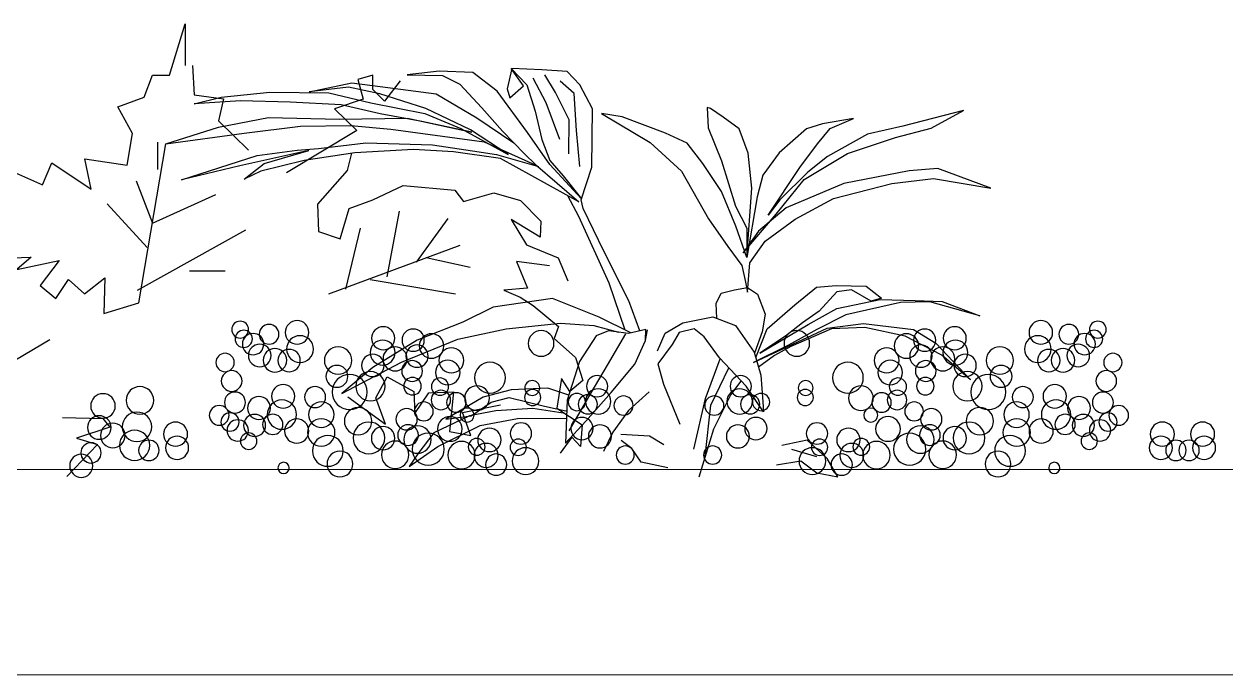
# Model space of a CAD drawing. Header units: millimetres. Extents: x 224.49 to 232.8, y 170.44 to 178.39.
# Drawn here: x 226.466 to 228.219, y 173.245 to 174.195 of the extents above; entities that cross this region are included whole.
import ezdxf

# ---------------------------------------------------------------- set-up
doc = ezdxf.new("R2010")
doc.units = ezdxf.units.MM
doc.layers.add('PROIEZIONI', color=145, linetype='Continuous', lineweight=13)
doc.layers.add('VEGETAZIONE', color=94, linetype='Continuous')

msp = doc.modelspace()

# ---------------------------------------------------------------- linework, layer by layer
at = {"layer": 'PROIEZIONI'}
msp.add_line((224.6282, 173.5447), (230.7596, 173.5447), dxfattribs=at)
at = {"layer": 'PROIEZIONI', "color": 5}
msp.add_line((224.4916, 173.2447), (230.8936, 173.2447), dxfattribs=at)
at = {"layer": 'VEGETAZIONE'}
for p, q in [((226.6782, 174.12), (226.7012, 174.1947)), ((226.7012, 174.1947), (226.7012, 174.1339)), ((226.6413, 174.0879), (226.6533, 174.12)), ((226.6533, 174.12), (226.6782, 174.12)), ((226.7119, 174.1339), (226.7142, 174.0914)), ((226.9746, 174.1198), (226.9529, 174.1135)), ((226.9746, 174.0993), (226.9746, 174.1198)), ((227.0714, 174.126), (227.0247, 174.1203)), ((227.0247, 174.1203), (227.0765, 174.1197)), ((227.1209, 174.1238), (227.0714, 174.126)), ((227.0765, 174.1197), (227.1015, 174.1071)), ((227.1561, 174.0965), (227.1209, 174.1238)), ((227.1777, 174.1297), (227.1708, 174.1002)), ((227.1947, 174.1047), (227.1767, 174.1297)), ((227.1767, 174.1297), (227.1996, 174.1059)), ((227.2215, 174.1279), (227.1777, 174.1297)), ((227.2585, 174.1255), (227.2215, 174.1279)), ((227.2411, 174.0947), (227.2256, 174.1204)), ((227.277, 174.1057), (227.2585, 174.1255)), ((226.882, 174.0955), (226.9443, 174.1087)), ((226.9395, 174.1027), (226.882, 174.0955)), ((226.9849, 174.0927), (226.9395, 174.1027)), ((226.9443, 174.1087), (226.9856, 174.1033)), ((226.9529, 174.1135), (226.9607, 174.0851)), ((226.9856, 174.1033), (227.0673, 174.0926)), ((227.0149, 174.1119), (226.9917, 174.0819)), ((227.1015, 174.1071), (227.1336, 174.0722)), ((227.1745, 174.0868), (227.1947, 174.1047)), ((227.1996, 174.1059), (227.2114, 174.0673)), ((227.2276, 174.0797), (227.2086, 174.1155)), ((227.2684, 174.0932), (227.2482, 174.1112)), ((227.2953, 174.0707), (227.277, 174.1057)), ((226.6029, 174.0738), (226.6413, 174.0879)), ((226.7142, 174.0914), (226.7568, 174.0854)), ((226.7142, 174.0781), (226.7537, 174.088)), ((226.7568, 174.0854), (226.7498, 174.0534)), ((226.7537, 174.088), (226.8244, 174.0954)), ((226.8244, 174.0954), (226.9108, 174.0942)), ((226.9108, 174.0942), (226.9721, 174.0796)), ((226.9607, 174.0851), (226.9188, 174.0708)), ((226.9917, 174.0819), (226.9746, 174.0993)), ((227.0522, 174.0712), (226.9849, 174.0927)), ((227.0673, 174.0926), (227.1267, 174.058)), ((227.2006, 174.0366), (227.1561, 174.0965)), ((227.1708, 174.1002), (227.1745, 174.0868)), ((227.2611, 174.0549), (227.2411, 174.0947)), ((227.2721, 174.0391), (227.2684, 174.0932)), ((226.6243, 174.0347), (226.6029, 174.0738)), ((226.7819, 174.0825), (226.7142, 174.0781)), ((226.8544, 174.0805), (226.7819, 174.0825)), ((226.9286, 174.0767), (226.8544, 174.0805)), ((226.9188, 174.0708), (226.9514, 174.0392)), ((226.9856, 174.0638), (226.9286, 174.0767)), ((226.9721, 174.0796), (227.0508, 174.0641)), ((227.1172, 174.0402), (227.0522, 174.0712)), ((227.1336, 174.0722), (227.1641, 174.0385)), ((227.2114, 174.0673), (227.2213, 174.0262)), ((227.2477, 174.0259), (227.2276, 174.0797)), ((227.2941, 173.9858), (227.2953, 174.0707)), ((227.4673, 174.0716), (227.4623, 174.0727)), ((227.4623, 174.0727), (227.464, 174.0433)), ((227.4857, 174.0589), (227.4673, 174.0716)), ((227.8365, 174.0684), (227.7481, 174.0456)), ((227.7894, 174.0426), (227.8365, 174.0684)), ((226.7498, 174.0534), (226.7932, 174.0108)), ((226.7499, 174.0439), (226.8227, 174.0583)), ((226.8227, 174.0583), (226.9258, 174.056)), ((226.9258, 174.056), (227.0253, 174.0572)), ((227.0461, 174.0523), (226.9856, 174.0638)), ((227.0253, 174.0572), (227.119, 174.0367)), ((227.119, 174.0367), (227.0461, 174.0523)), ((227.0508, 174.0641), (227.1031, 174.0424)), ((227.1267, 174.058), (227.1805, 174.0215)), ((227.2606, 174.0054), (227.2611, 174.0549)), ((227.3384, 174.0594), (227.3086, 174.0643)), ((227.3086, 174.0643), (227.3795, 174.0216)), ((227.4016, 174.0355), (227.3384, 174.0594)), ((227.5092, 174.0415), (227.4857, 174.0589)), ((227.6309, 174.0489), (227.6073, 174.0416)), ((227.6761, 174.057), (227.6309, 174.0489)), ((227.6419, 174.042), (227.6761, 174.057)), ((226.6165, 173.9887), (226.6243, 174.0347)), ((226.6728, 174.02), (226.7499, 174.0439)), ((226.6728, 174.02), (226.787, 174.0355)), ((226.787, 174.0355), (226.8691, 174.0454)), ((226.9514, 174.0392), (226.849, 173.9776)), ((226.8691, 174.0454), (226.9425, 174.0468)), ((226.9425, 174.0468), (227.001, 174.0412)), ((227.001, 174.0412), (227.0763, 174.0308)), ((227.1031, 174.0424), (227.1724, 174.0043)), ((227.1724, 174.0043), (227.1172, 174.0402)), ((227.1641, 174.0385), (227.1962, 174.0052)), ((227.233, 173.9897), (227.2006, 174.0366)), ((227.2766, 173.9867), (227.2721, 174.0391)), ((227.4332, 174.0206), (227.4016, 174.0355)), ((227.464, 174.0433), (227.4832, 173.9952)), ((227.5225, 174.0062), (227.5092, 174.0415)), ((227.6073, 174.0416), (227.5677, 174.0068)), ((227.6233, 174.0199), (227.6419, 174.042)), ((227.6964, 174.0337), (227.6379, 174.0013)), ((227.7481, 174.0456), (227.6964, 174.0337)), ((227.737, 174.029), (227.7894, 174.0426)), ((226.6336, 173.788), (226.6728, 174.02)), ((226.6614, 173.9823), (226.6614, 174.0222)), ((226.8956, 174.0128), (226.9645, 174.0212)), ((226.9645, 174.0212), (227.0618, 174.0184)), ((227.0618, 174.0184), (227.1203, 174.0097)), ((227.0763, 174.0308), (227.1374, 174.0228)), ((227.1374, 174.0228), (227.2116, 173.989)), ((227.2213, 174.0262), (227.2329, 173.9956)), ((227.3795, 174.0216), (227.425, 173.9798)), ((227.456, 173.9913), (227.4332, 174.0206)), ((227.5978, 173.9855), (227.6233, 174.0199)), ((227.6674, 174.0057), (227.737, 174.029)), ((226.5638, 173.9539), (226.5545, 173.9981)), ((226.5545, 173.9981), (226.6165, 173.9887)), ((226.6955, 173.9673), (226.8059, 174.0028)), ((226.8815, 174.0103), (226.7809, 173.9877)), ((226.8059, 174.0028), (226.8643, 174.0106)), ((226.8161, 173.9911), (226.8815, 174.0103)), ((226.8643, 174.0106), (226.8956, 174.0128)), ((226.9484, 174.0069), (226.8746, 173.9954)), ((226.9436, 174.006), (226.9374, 173.9808)), ((227.0339, 174.0115), (226.9484, 174.0069)), ((227.0924, 174.0082), (227.0339, 174.0115)), ((227.1611, 173.9983), (227.0924, 174.0082)), ((227.1203, 174.0097), (227.155, 174.0041)), ((227.155, 174.0041), (227.2166, 173.9867)), ((227.2755, 173.935), (227.1611, 173.9983)), ((227.1962, 174.0052), (227.2123, 173.9895)), ((227.5277, 173.9552), (227.5225, 174.0062)), ((227.5677, 174.0068), (227.5437, 173.9742)), ((227.6041, 173.9679), (227.6674, 174.0057)), ((227.6379, 174.0013), (227.6095, 173.9786)), ((226.4243, 173.9902), (226.493, 173.96)), ((226.493, 173.96), (226.5064, 173.9919)), ((226.5064, 173.9919), (226.5638, 173.9539)), ((226.7809, 173.9877), (226.6955, 173.9673)), ((226.787, 173.9684), (226.8161, 173.9911)), ((226.8114, 173.9798), (226.787, 173.9684)), ((226.8746, 173.9954), (226.8114, 173.9798)), ((226.9374, 173.9808), (226.894, 173.9318)), ((227.2123, 173.9895), (227.2755, 173.935)), ((227.2329, 173.9956), (227.2523, 173.973)), ((227.2794, 173.9397), (227.233, 173.9897)), ((227.2787, 173.938), (227.2941, 173.9858)), ((227.425, 173.9798), (227.4646, 173.9102)), ((227.4834, 173.9505), (227.456, 173.9913)), ((227.4832, 173.9952), (227.5037, 173.929)), ((227.5517, 173.9155), (227.5978, 173.9855)), ((227.6095, 173.9786), (227.5686, 173.9381)), ((227.757, 173.9804), (227.6619, 173.9621)), ((227.799, 173.9838), (227.757, 173.9804)), ((227.8762, 173.9553), (227.799, 173.9838)), ((226.6297, 173.9656), (226.6532, 173.904)), ((227.2523, 173.973), (227.2794, 173.9397)), ((227.5437, 173.9742), (227.5356, 173.9424)), ((227.5632, 173.9173), (227.6041, 173.9679)), ((227.6619, 173.9621), (227.5778, 173.9264)), ((227.6467, 173.9402), (227.732, 173.9618)), ((227.732, 173.9618), (227.7928, 173.9691)), ((227.7928, 173.9691), (227.8762, 173.9553)), ((226.6532, 173.904), (226.7459, 173.9458)), ((226.9746, 173.9381), (227.0192, 173.9591)), ((227.0192, 173.9591), (227.0942, 173.9523)), ((227.0942, 173.9523), (227.1071, 173.9359)), ((227.1071, 173.9359), (227.1514, 173.9482)), ((227.1514, 173.9482), (227.1901, 173.9369)), ((227.2751, 173.9138), (227.2592, 173.944)), ((227.5044, 173.8996), (227.4834, 173.9505)), ((227.5203, 173.8539), (227.5277, 173.9552)), ((226.6454, 173.8684), (226.5874, 173.9323)), ((226.894, 173.9318), (226.8954, 173.8917)), ((226.9405, 173.9255), (226.9746, 173.9381)), ((227.1901, 173.9369), (227.2197, 173.9072)), ((227.2814, 173.9256), (227.2787, 173.938)), ((227.5037, 173.929), (227.5202, 173.8968)), ((227.5356, 173.9424), (227.5203, 173.8539)), ((227.5778, 173.9264), (227.5375, 173.8923)), ((227.5686, 173.9381), (227.5517, 173.9155)), ((227.5907, 173.9101), (227.6467, 173.9402)), ((226.9271, 173.8813), (226.9405, 173.9255)), ((226.9957, 173.8256), (227.0135, 173.9215)), ((227.0384, 173.8469), (227.0846, 173.9108)), ((227.2188, 173.8835), (227.1764, 173.9095)), ((227.1764, 173.9095), (227.1991, 173.8723)), ((227.3195, 173.8167), (227.2751, 173.9138)), ((227.3118, 173.8631), (227.2814, 173.9256)), ((227.4646, 173.9102), (227.4928, 173.8701)), ((227.5152, 173.8609), (227.5632, 173.9173)), ((227.547, 173.8778), (227.5907, 173.9101)), ((226.6314, 173.8064), (226.7894, 173.8943)), ((226.8954, 173.8917), (226.9271, 173.8813)), ((226.9353, 173.8078), (226.9566, 173.8966)), ((227.2197, 173.9072), (227.2188, 173.8835)), ((227.5203, 173.8539), (227.5044, 173.8996)), ((227.5375, 173.8923), (227.5152, 173.8609)), ((227.5202, 173.8968), (227.5203, 173.8539)), ((227.5247, 173.8463), (227.547, 173.8778)), ((226.9104, 173.8007), (227.1024, 173.8718)), ((227.1991, 173.8723), (227.2451, 173.8535)), ((227.3482, 173.7907), (227.3118, 173.8631)), ((227.4928, 173.8701), (227.5133, 173.8421)), ((226.4336, 173.8528), (226.4765, 173.8544)), ((226.4765, 173.8544), (226.4555, 173.8362)), ((226.4555, 173.8362), (226.5173, 173.8496)), ((226.5173, 173.8496), (226.4894, 173.8133)), ((227.0526, 173.854), (227.1166, 173.8398)), ((227.2323, 173.8416), (227.1844, 173.848)), ((227.1844, 173.848), (227.2005, 173.8093)), ((227.2451, 173.8535), (227.2595, 173.8201)), ((227.5133, 173.8421), (227.5178, 173.8203)), ((227.5215, 173.8034), (227.5247, 173.8463)), ((226.5126, 173.7943), (226.531, 173.8216)), ((226.531, 173.8216), (226.5542, 173.8011)), ((226.5542, 173.8011), (226.584, 173.8243)), ((226.584, 173.8243), (226.5824, 173.7722)), ((226.7074, 173.8344), (226.7594, 173.8344)), ((226.9709, 173.822), (227.0953, 173.8007)), ((226.4894, 173.8133), (226.5126, 173.7943)), ((227.2005, 173.8093), (227.1661, 173.8061)), ((227.1661, 173.8061), (227.1898, 173.7961)), ((227.3428, 173.748), (227.3195, 173.8167)), ((227.483, 173.8017), (227.5026, 173.8067)), ((227.5026, 173.8067), (227.5213, 173.8104)), ((227.5178, 173.8203), (227.5215, 173.8034)), ((227.5213, 173.8104), (227.5357, 173.8005)), ((227.5904, 173.7847), (227.6218, 173.8105)), ((227.6218, 173.8105), (227.6507, 173.8132)), ((227.6516, 173.8038), (227.6259, 173.7758)), ((227.6507, 173.8132), (227.6945, 173.8119)), ((227.6729, 173.8069), (227.6516, 173.8038)), ((227.7016, 173.7903), (227.6729, 173.8069)), ((227.6945, 173.8119), (227.717, 173.7945)), ((226.5824, 173.7722), (226.6336, 173.788)), ((227.2368, 173.794), (227.1505, 173.7817)), ((227.1898, 173.7961), (227.2087, 173.7838)), ((227.305, 173.7671), (227.2368, 173.794)), ((227.3643, 173.747), (227.3482, 173.7907)), ((227.4758, 173.7868), (227.483, 173.8017)), ((227.4764, 173.7653), (227.4758, 173.7868)), ((227.5357, 173.8005), (227.547, 173.7713)), ((227.6515, 173.7796), (227.7147, 173.7928)), ((227.7444, 173.7885), (227.6649, 173.7703)), ((227.717, 173.7945), (227.7016, 173.7903)), ((227.7147, 173.7928), (227.7658, 173.7911)), ((227.7872, 173.789), (227.7444, 173.7885)), ((227.7658, 173.7911), (227.8053, 173.7897)), ((227.8602, 173.7687), (227.7872, 173.789)), ((227.8053, 173.7897), (227.8602, 173.7687)), ((227.1505, 173.7817), (227.1059, 173.7594)), ((227.2087, 173.7838), (227.2456, 173.7531)), ((227.547, 173.7713), (227.5427, 173.7453)), ((227.5501, 173.7496), (227.5904, 173.7847)), ((227.6259, 173.7758), (227.6016, 173.7585)), ((227.6099, 173.7562), (227.6515, 173.7796)), ((227.6649, 173.7703), (227.6226, 173.7487)), ((227.1059, 173.7594), (227.0397, 173.7332)), ((227.1694, 173.7496), (227.2485, 173.7582)), ((227.2456, 173.7531), (227.2393, 173.7356)), ((227.2485, 173.7582), (227.297, 173.7547)), ((227.297, 173.7547), (227.3331, 173.7448)), ((227.3512, 173.7438), (227.305, 173.7671)), ((227.4011, 173.7436), (227.4271, 173.7587)), ((227.4271, 173.7587), (227.4706, 173.7675)), ((227.4706, 173.7675), (227.5039, 173.7549)), ((227.5039, 173.7549), (227.5311, 173.7158)), ((227.5299, 173.7005), (227.6374, 173.7507)), ((227.5394, 173.7142), (227.6099, 173.7562)), ((227.6016, 173.7585), (227.5767, 173.7393)), ((227.6374, 173.7507), (227.6908, 173.7577)), ((227.6926, 173.7519), (227.644, 173.7496)), ((227.6908, 173.7577), (227.7635, 173.7487)), ((227.7513, 173.7391), (227.6926, 173.7519)), ((226.4194, 173.6845), (226.5034, 173.7345)), ((227.0397, 173.7332), (226.9748, 173.6936)), ((227.0167, 173.7012), (227.099, 173.7346)), ((227.099, 173.7346), (227.1694, 173.7496)), ((227.2393, 173.7356), (227.2706, 173.7078)), ((227.3007, 173.7395), (227.2762, 173.702)), ((227.3186, 173.7468), (227.3007, 173.7395)), ((227.3435, 173.7424), (227.3166, 173.6967)), ((227.3477, 173.7429), (227.3186, 173.7468)), ((227.3729, 173.7491), (227.3477, 173.7429)), ((227.3726, 173.7326), (227.3729, 173.7491)), ((227.3726, 173.7326), (227.3755, 173.7486)), ((227.3902, 173.7176), (227.4011, 173.7436)), ((227.4218, 173.7445), (227.4113, 173.7272)), ((227.4437, 173.75), (227.4218, 173.7445)), ((227.4581, 173.7384), (227.4437, 173.75)), ((227.4803, 173.7076), (227.4581, 173.7384)), ((227.5427, 173.7453), (227.5315, 173.7145)), ((227.5334, 173.7082), (227.5501, 173.7496)), ((227.5767, 173.7393), (227.5394, 173.7142)), ((227.6226, 173.7487), (227.581, 173.7258)), ((227.644, 173.7496), (227.5844, 173.7242)), ((227.8046, 173.7116), (227.7513, 173.7391)), ((227.7635, 173.7487), (227.796, 173.7291)), ((227.357, 173.6983), (227.3726, 173.7326)), ((227.4113, 173.7272), (227.3906, 173.6987)), ((227.581, 173.7258), (227.5299, 173.7005)), ((227.5311, 173.7158), (227.5409, 173.6824)), ((227.5844, 173.7242), (227.5609, 173.7109)), ((227.796, 173.7291), (227.8467, 173.6756)), ((226.9296, 173.6554), (227.0167, 173.7012)), ((227.2762, 173.702), (227.2585, 173.6459)), ((227.2706, 173.7078), (227.2813, 173.6746)), ((227.3225, 173.6567), (227.357, 173.6983)), ((227.3906, 173.6987), (227.3989, 173.6689)), ((227.4603, 173.6483), (227.4815, 173.7063)), ((227.5192, 173.6662), (227.4803, 173.7076)), ((227.5609, 173.7109), (227.5376, 173.6938)), ((227.8467, 173.6756), (227.8046, 173.7116)), ((226.9748, 173.6936), (226.9296, 173.6554)), ((227.3166, 173.6967), (227.2928, 173.6564)), ((227.4678, 173.6385), (227.494, 173.693)), ((227.5409, 173.6824), (227.5435, 173.6435)), ((226.9794, 173.6491), (226.9955, 173.68)), ((226.9955, 173.68), (227.0348, 173.6582)), ((227.2301, 173.6633), (227.1765, 173.6608)), ((227.2607, 173.6528), (227.2301, 173.6633)), ((227.2501, 173.6773), (227.2434, 173.6341)), ((227.2621, 173.6586), (227.2501, 173.6773)), ((227.2813, 173.6746), (227.2621, 173.6586)), ((227.3989, 173.6689), (227.4228, 173.6109)), ((227.4971, 173.6535), (227.5121, 173.6737)), ((227.5448, 173.6289), (227.5192, 173.6662)), ((226.9383, 173.6504), (226.9932, 173.6108)), ((226.9932, 173.6108), (226.9794, 173.6491)), ((227.0348, 173.6582), (227.0362, 173.6263)), ((227.0362, 173.6263), (227.0567, 173.6564)), ((227.0567, 173.6564), (227.0924, 173.6577)), ((227.1356, 173.6502), (227.0813, 173.6178)), ((227.0924, 173.6577), (227.0868, 173.6001)), ((227.1765, 173.6608), (227.1356, 173.6502)), ((227.1473, 173.6428), (227.1735, 173.6495)), ((227.1735, 173.6495), (227.2251, 173.6372)), ((227.2585, 173.6459), (227.256, 173.583)), ((227.2928, 173.6564), (227.2605, 173.6012)), ((227.2856, 173.6151), (227.3225, 173.6567)), ((227.3777, 173.6579), (227.3478, 173.6305)), ((227.4432, 173.5741), (227.4603, 173.6483)), ((227.472, 173.6038), (227.4971, 173.6535)), ((227.1058, 173.6277), (227.1612, 173.6391)), ((227.1542, 173.63), (227.1158, 173.6229)), ((227.1181, 173.623), (227.1473, 173.6428)), ((227.2084, 173.6335), (227.1542, 173.63)), ((227.2524, 173.627), (227.2084, 173.6335)), ((227.2251, 173.6372), (227.2565, 173.63)), ((227.2434, 173.6341), (227.28, 173.6095)), ((227.2565, 173.63), (227.2579, 173.6297)), ((227.3478, 173.6305), (227.3248, 173.5991)), ((227.4597, 173.5637), (227.4678, 173.6385)), ((227.5435, 173.6435), (227.5448, 173.6289)), ((226.5219, 173.6205), (226.5809, 173.6189)), ((226.5809, 173.6189), (226.5913, 173.6063)), ((227.1158, 173.6229), (227.0637, 173.5983)), ((227.0813, 173.6178), (227.1181, 173.623)), ((227.1179, 173.594), (227.1058, 173.6277)), ((227.1316, 173.609), (227.1857, 173.6191)), ((227.1857, 173.6191), (227.2575, 173.6195)), ((227.256, 173.583), (227.2856, 173.6151)), ((226.5913, 173.6063), (226.5426, 173.5904)), ((227.0637, 173.5983), (227.0404, 173.5674)), ((227.0698, 173.5783), (227.1316, 173.609)), ((227.0868, 173.6001), (227.1179, 173.594)), ((227.28, 173.6095), (227.2777, 173.5781)), ((227.3248, 173.5991), (227.3114, 173.5707)), ((227.3783, 173.5932), (227.3364, 173.5957)), ((227.3994, 173.5805), (227.3783, 173.5932)), ((227.4506, 173.5337), (227.472, 173.6038)), ((226.5731, 173.581), (226.5283, 173.5344)), ((226.5426, 173.5904), (226.5731, 173.581)), ((227.0277, 173.5489), (227.0698, 173.5783)), ((227.2652, 173.5915), (227.2483, 173.5685)), ((227.2777, 173.5781), (227.2652, 173.5915)), ((227.3524, 173.5753), (227.3373, 173.5868)), ((227.3661, 173.5554), (227.3524, 173.5753)), ((227.6084, 173.5873), (227.5714, 173.5798)), ((227.6377, 173.5606), (227.6084, 173.5873)), ((227.0404, 173.5674), (227.0277, 173.5489)), ((227.5856, 173.5741), (227.6221, 173.5633)), ((227.6532, 173.5337), (227.6377, 173.5606)), ((227.4051, 173.547), (227.3661, 173.5554)), ((227.5638, 173.5515), (227.5992, 173.5571)), ((227.5992, 173.5571), (227.6227, 173.5398)), ((227.6227, 173.5398), (227.6532, 173.5337))]:
    msp.add_line(p, q, dxfattribs=at)
for centre, radius, start, end in [((226.7812, 173.7487), 0.0123, 0, 180), ((226.8234, 173.7419), 0.0144, 0, 180), ((226.8643, 173.7446), 0.0172, 0, 180), ((226.9899, 173.736), 0.0169, 0, 180), ((227.8236, 173.736), 0.0169, 0, 180), ((227.9492, 173.7446), 0.0172, 0, 180), ((227.9901, 173.7419), 0.0144, 0, 180), ((228.0323, 173.7487), 0.0123, 0, 180), ((226.7812, 173.7487), 0.0123, 180, 0), ((226.7865, 173.7352), 0.0126, 0, 180), ((226.7865, 173.7352), 0.0126, 180, 0), ((226.8002, 173.7275), 0.0156, 0, 180), ((226.8234, 173.7419), 0.0144, 180, 0), ((226.8643, 173.7446), 0.0172, 180, 0), ((226.8686, 173.7203), 0.0195, 0, 180), ((226.989, 173.7151), 0.0182, 0, 180), ((226.9899, 173.736), 0.0169, 180, 0), ((227.0337, 173.7333), 0.0162, 0, 180), ((227.0337, 173.7333), 0.0162, 180, 0), ((227.0604, 173.7248), 0.0179, 0, 180), ((227.2203, 173.7285), 0.0187, 0, 180), ((227.5933, 173.7285), 0.0187, 0, 180), ((227.7531, 173.7248), 0.0179, 0, 180), ((227.7799, 173.7333), 0.0162, 0, 180), ((227.7799, 173.7333), 0.0162, 180, 0), ((227.8246, 173.7151), 0.0182, 0, 180), ((227.8236, 173.736), 0.0169, 180, 0), ((227.9449, 173.7203), 0.0195, 0, 180), ((227.9492, 173.7446), 0.0172, 180, 0), ((227.9901, 173.7419), 0.0144, 180, 0), ((228.0133, 173.7275), 0.0156, 0, 180), ((228.027, 173.7352), 0.0126, 0, 180), ((228.027, 173.7352), 0.0126, 180, 0), ((228.0323, 173.7487), 0.0123, 180, 0), ((226.8002, 173.7275), 0.0156, 180, 0), ((226.8098, 173.7109), 0.0166, 0, 180), ((226.832, 173.7039), 0.0172, 0, 180), ((226.8526, 173.7035), 0.0164, 0, 180), ((226.8686, 173.7203), 0.0195, 180, 0), ((226.9241, 173.7036), 0.02, 0, 180), ((227.0073, 173.706), 0.0176, 0, 180), ((227.0393, 173.71), 0.0163, 0, 180), ((227.0604, 173.7248), 0.0179, 180, 0), ((227.0894, 173.7038), 0.0182, 0, 180), ((227.2203, 173.7285), 0.0187, 180, 0), ((227.5933, 173.7285), 0.0187, 180, 0), ((227.7242, 173.7038), 0.0182, 0, 180), ((227.7531, 173.7248), 0.0179, 180, 0), ((227.7743, 173.71), 0.0163, 0, 180), ((227.8062, 173.706), 0.0176, 0, 180), ((227.8895, 173.7036), 0.02, 0, 180), ((227.9449, 173.7203), 0.0195, 180, 0), ((227.9609, 173.7035), 0.0164, 0, 180), ((227.9816, 173.7039), 0.0172, 0, 180), ((228.0038, 173.7109), 0.0166, 0, 180), ((228.0133, 173.7275), 0.0156, 180, 0), ((226.7593, 173.7007), 0.0134, 0, 180), ((226.7593, 173.7007), 0.0134, 180, 0), ((226.8098, 173.7109), 0.0166, 180, 0), ((226.832, 173.7039), 0.0172, 180, 0), ((226.8526, 173.7035), 0.0164, 180, 0), ((226.9241, 173.7036), 0.02, 180, 0), ((226.9748, 173.6964), 0.0163, 0, 180), ((226.989, 173.7151), 0.0182, 180, 0), ((227.0073, 173.706), 0.0176, 180, 0), ((227.0321, 173.6883), 0.0152, 0, 180), ((227.0393, 173.71), 0.0163, 180, 0), ((227.0841, 173.6861), 0.0179, 0, 180), ((227.0894, 173.7038), 0.0182, 180, 0), ((227.1457, 173.6785), 0.0225, 0, 180), ((227.6678, 173.6785), 0.0225, 0, 180), ((227.7242, 173.7038), 0.0182, 180, 0), ((227.7295, 173.6861), 0.0179, 0, 180), ((227.7743, 173.71), 0.0163, 180, 0), ((227.7814, 173.6883), 0.0152, 0, 180), ((227.8062, 173.706), 0.0176, 180, 0), ((227.8246, 173.7151), 0.0182, 180, 0), ((227.8388, 173.6964), 0.0163, 0, 180), ((227.8895, 173.7036), 0.02, 180, 0), ((227.9609, 173.7035), 0.0164, 180, 0), ((227.9816, 173.7039), 0.0172, 180, 0), ((228.0038, 173.7109), 0.0166, 180, 0), ((228.0543, 173.7007), 0.0134, 0, 180), ((228.0543, 173.7007), 0.0134, 180, 0), ((226.7689, 173.6737), 0.0151, 0, 180), ((226.9224, 173.6805), 0.016, 0, 180), ((226.9224, 173.6805), 0.016, 180, 0), ((226.9411, 173.6576), 0.0256, 0, 180), ((226.9713, 173.6661), 0.0214, 0, 180), ((226.9748, 173.6964), 0.0163, 180, 0), ((227.0321, 173.6883), 0.0152, 180, 0), ((227.0841, 173.6861), 0.0179, 180, 0), ((227.302, 173.6661), 0.0155, 0, 180), ((227.5115, 173.6661), 0.0155, 0, 180), ((227.7295, 173.6861), 0.0179, 180, 0), ((227.7814, 173.6883), 0.0152, 180, 0), ((227.8422, 173.6661), 0.0214, 0, 180), ((227.8388, 173.6964), 0.0163, 180, 0), ((227.8725, 173.6576), 0.0256, 0, 180), ((227.8912, 173.6805), 0.016, 0, 180), ((227.8912, 173.6805), 0.016, 180, 0), ((228.0447, 173.6737), 0.0151, 0, 180), ((226.6351, 173.6454), 0.0201, 0, 180), ((226.7689, 173.6737), 0.0151, 180, 0), ((226.844, 173.6514), 0.0171, 0, 180), ((226.8906, 173.6502), 0.0154, 0, 180), ((226.9713, 173.6661), 0.0214, 180, 0), ((227.0327, 173.6662), 0.0128, 0, 180), ((227.0327, 173.6662), 0.0128, 180, 0), ((227.0728, 173.6655), 0.0126, 0, 180), ((227.0728, 173.6655), 0.0126, 180, 0), ((227.1268, 173.6487), 0.018, 0, 180), ((227.1457, 173.6785), 0.0225, 180, 0), ((227.2073, 173.6635), 0.0109, 0, 180), ((227.2073, 173.6635), 0.0109, 180, 0), ((227.302, 173.6661), 0.0155, 180, 0), ((227.5115, 173.6661), 0.0155, 180, 0), ((227.6062, 173.6635), 0.0109, 0, 180), ((227.6062, 173.6635), 0.0109, 180, 0), ((227.6678, 173.6785), 0.0225, 180, 0), ((227.6868, 173.6487), 0.018, 0, 180), ((227.7407, 173.6655), 0.0126, 0, 180), ((227.7407, 173.6655), 0.0126, 180, 0), ((227.7808, 173.6662), 0.0128, 0, 180), ((227.7808, 173.6662), 0.0128, 180, 0), ((227.8422, 173.6661), 0.0214, 180, 0), ((227.923, 173.6502), 0.0154, 0, 180), ((227.9695, 173.6514), 0.0171, 0, 180), ((228.0447, 173.6737), 0.0151, 180, 0), ((226.5812, 173.6373), 0.0179, 0, 180), ((226.6351, 173.6454), 0.0201, 180, 0), ((226.7737, 173.6423), 0.0153, 0, 180), ((226.8087, 173.6342), 0.0167, 0, 180), ((226.8422, 173.6246), 0.0214, 0, 180), ((226.844, 173.6514), 0.0171, 180, 0), ((226.8906, 173.6502), 0.0154, 180, 0), ((226.9411, 173.6576), 0.0256, 180, 0), ((227.0741, 173.646), 0.0142, 0, 180), ((227.0741, 173.646), 0.0142, 180, 0), ((227.0967, 173.6423), 0.0142, 0, 180), ((227.1268, 173.6487), 0.018, 180, 0), ((227.208, 173.6497), 0.0118, 0, 180), ((227.208, 173.6497), 0.0118, 180, 0), ((227.2724, 173.643), 0.0126, 0, 180), ((227.2883, 173.6397), 0.014, 0, 180), ((227.3036, 173.6439), 0.0185, 0, 180), ((227.3406, 173.6379), 0.014, 0, 180), ((227.4729, 173.6379), 0.014, 0, 180), ((227.5099, 173.6439), 0.0185, 0, 180), ((227.5252, 173.6397), 0.014, 0, 180), ((227.5412, 173.643), 0.0126, 0, 180), ((227.6056, 173.6497), 0.0118, 0, 180), ((227.6056, 173.6497), 0.0118, 180, 0), ((227.6868, 173.6487), 0.018, 180, 0), ((227.7169, 173.6423), 0.0142, 0, 180), ((227.7395, 173.646), 0.0142, 0, 180), ((227.7395, 173.646), 0.0142, 180, 0), ((227.8725, 173.6576), 0.0256, 180, 0), ((227.923, 173.6502), 0.0154, 180, 0), ((227.9714, 173.6246), 0.0214, 0, 180), ((227.9695, 173.6514), 0.0171, 180, 0), ((228.0049, 173.6342), 0.0167, 0, 180), ((228.0398, 173.6423), 0.0153, 0, 180), ((226.5812, 173.6373), 0.0179, 180, 0), ((226.6307, 173.6068), 0.0215, 0, 180), ((226.7507, 173.6236), 0.0144, 0, 180), ((226.7737, 173.6423), 0.0153, 180, 0), ((226.8087, 173.6342), 0.0167, 180, 0), ((226.8997, 173.6246), 0.0186, 0, 180), ((226.9533, 173.6151), 0.02, 0, 180), ((227.0241, 173.6179), 0.0156, 0, 180), ((227.0492, 173.6294), 0.0137, 0, 180), ((227.0492, 173.6294), 0.0137, 180, 0), ((227.0967, 173.6423), 0.0142, 180, 0), ((227.1124, 173.6239), 0.0103, 0, 180), ((227.2724, 173.643), 0.0126, 180, 0), ((227.2883, 173.6397), 0.014, 180, 0), ((227.3036, 173.6439), 0.0185, 180, 0), ((227.3406, 173.6379), 0.014, 180, 0), ((227.4729, 173.6379), 0.014, 180, 0), ((227.5099, 173.6439), 0.0185, 180, 0), ((227.5252, 173.6397), 0.014, 180, 0), ((227.5412, 173.643), 0.0126, 180, 0), ((227.7012, 173.6239), 0.0103, 0, 180), ((227.7169, 173.6423), 0.0142, 180, 0), ((227.7644, 173.6294), 0.0137, 0, 180), ((227.7644, 173.6294), 0.0137, 180, 0), ((227.7894, 173.6179), 0.0156, 0, 180), ((227.8602, 173.6151), 0.02, 0, 180), ((227.9138, 173.6246), 0.0186, 0, 180), ((228.0049, 173.6342), 0.0167, 180, 0), ((228.0398, 173.6423), 0.0153, 180, 0), ((228.0628, 173.6236), 0.0144, 0, 180), ((226.5757, 173.6058), 0.0172, 0, 180), ((226.5955, 173.5942), 0.0179, 0, 180), ((226.687, 173.5962), 0.0176, 0, 180), ((226.7507, 173.6236), 0.0144, 180, 0), ((226.7664, 173.6138), 0.0133, 0, 180), ((226.7664, 173.6138), 0.0133, 180, 0), ((226.7778, 173.6015), 0.0156, 0, 180), ((226.8023, 173.6089), 0.0161, 0, 180), ((226.8288, 173.6104), 0.0148, 0, 180), ((226.8288, 173.6104), 0.0148, 180, 0), ((226.8422, 173.6246), 0.0214, 180, 0), ((226.8638, 173.6006), 0.0177, 0, 180), ((226.8996, 173.5986), 0.02, 0, 180), ((226.8997, 173.6246), 0.0186, 180, 0), ((226.9533, 173.6151), 0.02, 180, 0), ((226.969, 173.5907), 0.0231, 0, 180), ((227.0241, 173.6179), 0.0156, 180, 0), ((227.0872, 173.6037), 0.018, 0, 180), ((227.1124, 173.6239), 0.0103, 180, 0), ((227.1908, 173.5971), 0.0156, 0, 180), ((227.2799, 173.6043), 0.0163, 0, 180), ((227.5336, 173.6043), 0.0163, 0, 180), ((227.6227, 173.5971), 0.0156, 0, 180), ((227.7012, 173.6239), 0.0103, 180, 0), ((227.7263, 173.6037), 0.018, 0, 180), ((227.7894, 173.6179), 0.0156, 180, 0), ((227.8446, 173.5907), 0.0231, 0, 180), ((227.8602, 173.6151), 0.02, 180, 0), ((227.914, 173.5986), 0.02, 0, 180), ((227.9138, 173.6246), 0.0186, 180, 0), ((227.9497, 173.6006), 0.0177, 0, 180), ((227.9714, 173.6246), 0.0214, 180, 0), ((227.9847, 173.6104), 0.0148, 0, 180), ((227.9847, 173.6104), 0.0148, 180, 0), ((228.0112, 173.6089), 0.0161, 0, 180), ((228.0357, 173.6015), 0.0156, 0, 180), ((228.0472, 173.6138), 0.0133, 0, 180), ((228.0472, 173.6138), 0.0133, 180, 0), ((228.0628, 173.6236), 0.0144, 180, 0), ((228.1265, 173.5962), 0.0176, 0, 180), ((228.1852, 173.5962), 0.0176, 0, 180), ((226.5757, 173.6058), 0.0172, 180, 0), ((226.5955, 173.5942), 0.0179, 180, 0), ((226.6273, 173.5798), 0.0221, 0, 180), ((226.6307, 173.6068), 0.0215, 180, 0), ((226.687, 173.5962), 0.0176, 180, 0), ((226.6892, 173.5762), 0.0169, 0, 180), ((226.7778, 173.6015), 0.0156, 180, 0), ((226.7937, 173.5859), 0.012, 0, 180), ((226.8023, 173.6089), 0.0161, 180, 0), ((226.8638, 173.6006), 0.0177, 180, 0), ((226.8996, 173.5986), 0.02, 180, 0), ((226.9091, 173.5717), 0.0225, 0, 180), ((226.9898, 173.5903), 0.0171, 0, 180), ((227.0262, 173.5948), 0.0151, 0, 180), ((227.0262, 173.5948), 0.0151, 180, 0), ((227.04, 173.5882), 0.02, 0, 180), ((227.0556, 173.5743), 0.0234, 0, 180), ((227.0872, 173.6037), 0.018, 180, 0), ((227.1449, 173.5877), 0.0171, 0, 180), ((227.1908, 173.5971), 0.0156, 180, 0), ((227.2799, 173.6043), 0.0163, 180, 0), ((227.3061, 173.5928), 0.0168, 0, 180), ((227.3061, 173.5928), 0.0168, 180, 0), ((227.5074, 173.5928), 0.0168, 0, 180), ((227.5074, 173.5928), 0.0168, 180, 0), ((227.5336, 173.6043), 0.0163, 180, 0), ((227.6227, 173.5971), 0.0156, 180, 0), ((227.6686, 173.5877), 0.0171, 0, 180), ((227.7263, 173.6037), 0.018, 180, 0), ((227.7579, 173.5743), 0.0234, 0, 180), ((227.7735, 173.5882), 0.02, 0, 180), ((227.7874, 173.5948), 0.0151, 0, 180), ((227.7874, 173.5948), 0.0151, 180, 0), ((227.8237, 173.5903), 0.0171, 0, 180), ((227.9044, 173.5717), 0.0225, 0, 180), ((227.914, 173.5986), 0.02, 180, 0), ((227.9497, 173.6006), 0.0177, 180, 0), ((228.0112, 173.6089), 0.0161, 180, 0), ((228.0199, 173.5859), 0.012, 0, 180), ((228.0357, 173.6015), 0.0156, 180, 0), ((228.1244, 173.5762), 0.0169, 0, 180), ((228.1265, 173.5962), 0.0176, 180, 0), ((228.1852, 173.5962), 0.0176, 180, 0), ((228.1873, 173.5762), 0.0169, 0, 180), ((226.5637, 173.5688), 0.0148, 0, 180), ((226.6273, 173.5798), 0.0221, 180, 0), ((226.6481, 173.5725), 0.0149, 0, 180), ((226.6892, 173.5762), 0.0169, 180, 0), ((226.7937, 173.5859), 0.012, 180, 0), ((226.969, 173.5907), 0.0231, 180, 0), ((226.9898, 173.5903), 0.0171, 180, 0), ((227.0074, 173.5661), 0.02, 0, 180), ((227.04, 173.5882), 0.02, 180, 0), ((227.1041, 173.5656), 0.02, 0, 180), ((227.1263, 173.5777), 0.0123, 0, 180), ((227.1263, 173.5777), 0.0123, 180, 0), ((227.14, 173.5652), 0.0175, 0, 180), ((227.1449, 173.5877), 0.0171, 180, 0), ((227.187, 173.577), 0.0119, 0, 180), ((227.187, 173.577), 0.0119, 180, 0), ((227.1976, 173.5569), 0.0195, 0, 180), ((227.343, 173.5657), 0.0132, 0, 180), ((227.4705, 173.5657), 0.0132, 0, 180), ((227.616, 173.5569), 0.0195, 0, 180), ((227.6265, 173.577), 0.0119, 0, 180), ((227.6265, 173.577), 0.0119, 180, 0), ((227.6686, 173.5877), 0.0171, 180, 0), ((227.6735, 173.5652), 0.0175, 0, 180), ((227.6873, 173.5777), 0.0123, 0, 180), ((227.6873, 173.5777), 0.0123, 180, 0), ((227.7094, 173.5656), 0.02, 0, 180), ((227.7735, 173.5882), 0.02, 180, 0), ((227.8061, 173.5661), 0.02, 0, 180), ((227.8237, 173.5903), 0.0171, 180, 0), ((227.8446, 173.5907), 0.0231, 180, 0), ((228.0199, 173.5859), 0.012, 180, 0), ((228.1244, 173.5762), 0.0169, 180, 0), ((228.1463, 173.5725), 0.0149, 0, 180), ((228.1654, 173.5725), 0.0149, 0, 180), ((228.1873, 173.5762), 0.0169, 180, 0), ((226.5495, 173.55), 0.0169, 0, 180), ((226.5637, 173.5688), 0.0148, 180, 0), ((226.6481, 173.5725), 0.0149, 180, 0), ((226.9091, 173.5717), 0.0225, 180, 0), ((226.9268, 173.5526), 0.0188, 0, 180), ((227.0074, 173.5661), 0.02, 180, 0), ((227.0556, 173.5743), 0.0234, 180, 0), ((227.1041, 173.5656), 0.02, 180, 0), ((227.14, 173.5652), 0.0175, 180, 0), ((227.1547, 173.5517), 0.0155, 0, 180), ((227.343, 173.5657), 0.0132, 180, 0), ((227.4705, 173.5657), 0.0132, 180, 0), ((227.6588, 173.5517), 0.0155, 0, 180), ((227.6735, 173.5652), 0.0175, 180, 0), ((227.7094, 173.5656), 0.02, 180, 0), ((227.7579, 173.5743), 0.0234, 180, 0), ((227.8061, 173.5661), 0.02, 180, 0), ((227.8868, 173.5526), 0.0188, 0, 180), ((227.9044, 173.5717), 0.0225, 180, 0), ((228.1463, 173.5725), 0.0149, 180, 0), ((228.1654, 173.5725), 0.0149, 180, 0), ((226.5495, 173.55), 0.0169, 180, 0), ((226.8446, 173.5469), 0.00822, 0, 180), ((226.8446, 173.5469), 0.00822, 180, 0), ((226.9268, 173.5526), 0.0188, 180, 0), ((227.1547, 173.5517), 0.0155, 180, 0), ((227.1976, 173.5569), 0.0195, 180, 0), ((227.616, 173.5569), 0.0195, 180, 0), ((227.6588, 173.5517), 0.0155, 180, 0), ((227.8868, 173.5526), 0.0188, 180, 0), ((227.9689, 173.5469), 0.00822, 0, 180), ((227.9689, 173.5469), 0.00822, 180, 0)]:
    msp.add_arc(centre, radius, start, end, dxfattribs=at)

doc.saveas('drawing.dxf')
